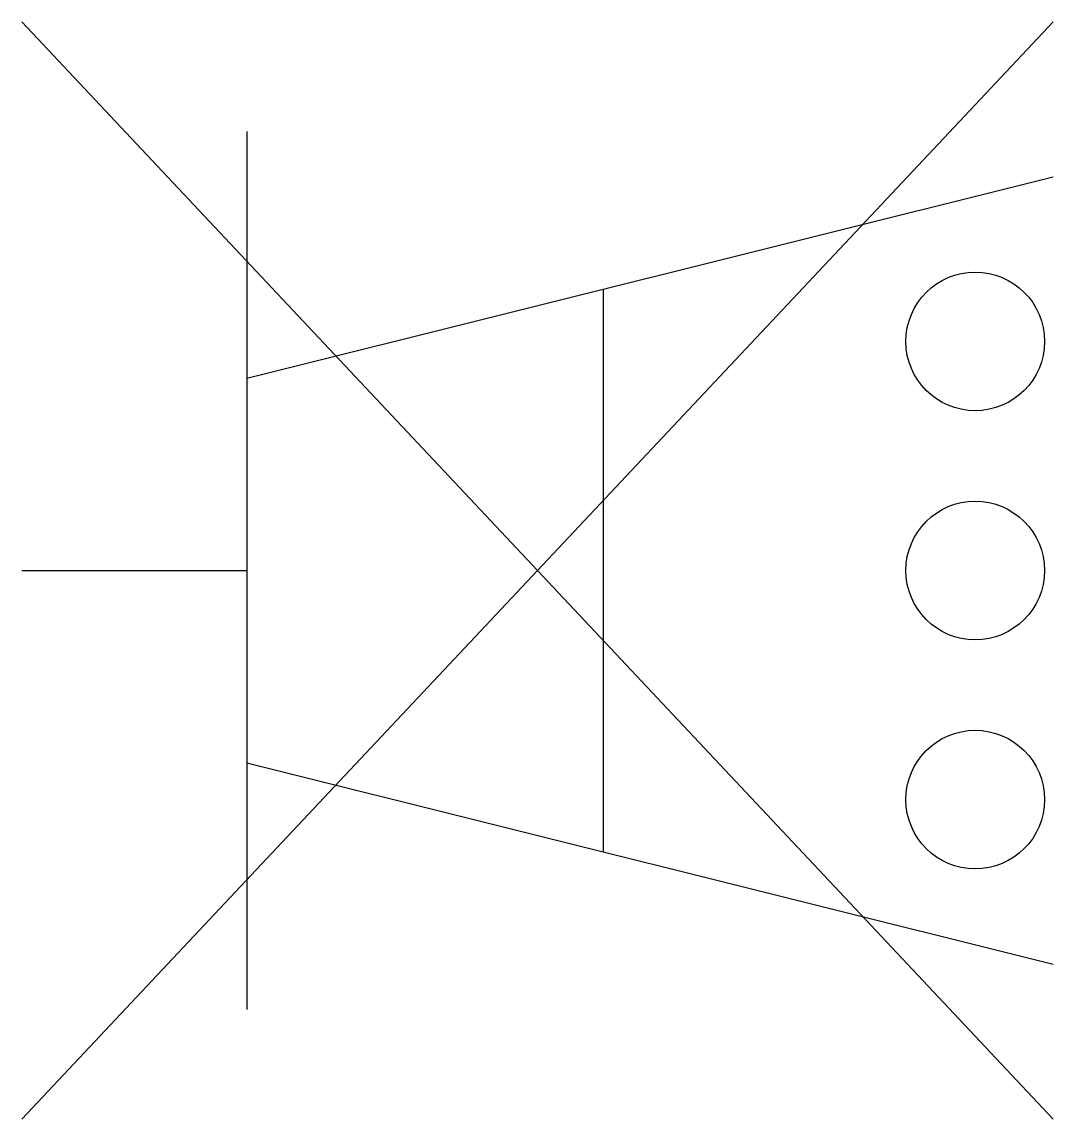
# Model space of a CAD drawing. Header units: metres. Extents: x 0 to 6.87, y -3.66 to 3.66.
import ezdxf

# ---------------------------------------------------------------- set-up
doc = ezdxf.new("R2010")
doc.units = ezdxf.units.M

msp = doc.modelspace()

# ---------------------------------------------------------------- linework, layer by layer
for p, q in [((6.8744, 3.6553), (0, -3.6553)), ((0, 3.6553), (6.8744, -3.6553)), ((1.5, 2.9243), (1.5, -2.9243)), ((1.5, 1.2825), (6.8744, 2.6225)), ((3.8744, 1.8745), (3.8744, -1.8745)), ((0, 0), (1.5, 0)), ((1.5, -1.2825), (6.8744, -2.6225))]:
    msp.add_line(p, q)
for centre in [(6.3554, 1.5266), (6.3554, 0), (6.3554, -1.5266)]:
    msp.add_circle(centre, 0.462)

doc.saveas('drawing.dxf')
